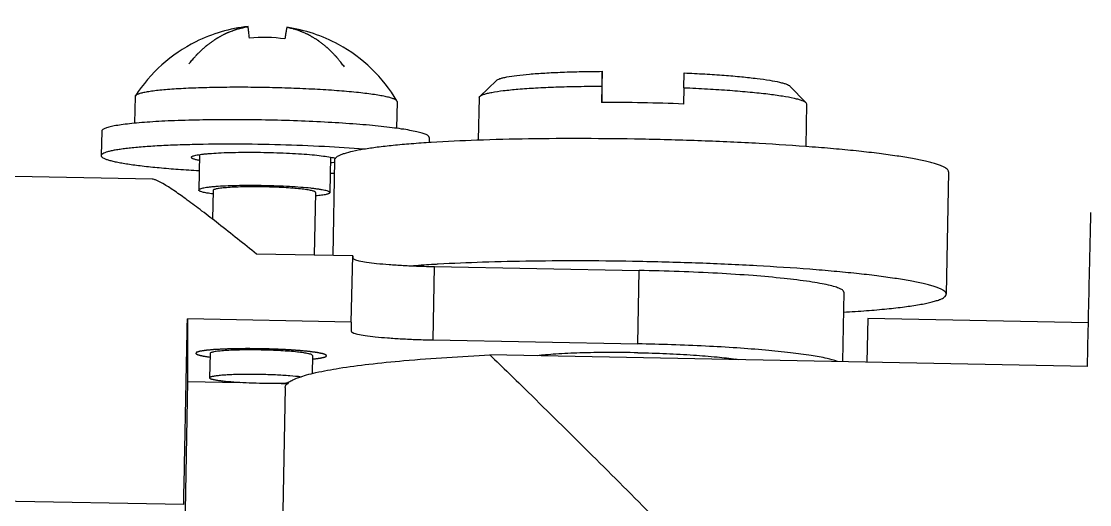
# Model space of a CAD drawing. Header units: millimetres. Extents: x 0 to 420, y 0 to 297.
# Drawn here: x 136.97 to 143.49, y 185.67 to 188.63 of the extents above; entities that cross this region are included whole.
import ezdxf

# ---------------------------------------------------------------- set-up
doc = ezdxf.new("R2010")
doc.units = ezdxf.units.MM
doc.header["$LTSCALE"] = 23.1
doc.layers.get('0').update_dxf_attribs({"linetype": 'CONTINUOUS'})
doc.layers.add('AXIS', color=7, linetype='CONTINUOUS')
doc.layers.add('COSMETIC', color=7, linetype='CONTINUOUS')
doc.styles.get("Standard").update_dxf_attribs({"font": 'txt', "width": 0.85})
doc.dimstyles.get("Standard").update_dxf_attribs({"dimtxt": 3.5, "dimasz": 3.5, "dimexe": 1.5, "dimexo": 1, "dimtad": 1, "dimtxsty": 'STANDARD', "dimcen": 0.09, "dimadec": 0, "dimazin": 0, "dimtol": 1, "dimtp": 0.01, "dimtm": 0.01, "dimtfac": 1, "dimtofl": 0, "dimtmove": 0, "dimatfit": 3, "dimfxl": 1, "dimtolj": 1, "dimarcsym": 0})

msp = doc.modelspace()

# ---------------------------------------------------------------- linework, layer by layer
at = {"color": 7, "linetype": 'CONTINUOUS'}
for p, q in [((138.0349, 188.5002), (138.0337, 188.5003)), ((138.9065, 188.4836), (138.9051, 188.4835)), ((140.5158, 188.3198), (140.5139, 188.2293)), ((140.5158, 188.1691), (140.5158, 188.3198)), ((139.8695, 188.2638), (139.768, 188.1669)), ((141.0138, 188.2197), (141.0157, 188.3103)), ((140.5139, 188.2293), (140.512, 188.1297)), ((141.0138, 188.2197), (141.0119, 188.1201)), ((141.6623, 188.2293), (141.76, 188.1285)), ((137.6638, 188.1663), (137.6606, 188.0024)), ((137.665, 188.17), (137.6638, 188.1663)), ((139.2635, 188.1355), (139.2603, 187.9716)), ((139.2635, 188.1356), (139.2624, 188.1393)), ((139.2635, 188.1356), (139.2635, 188.1355)), ((139.764, 188.1594), (139.768, 188.1669)), ((140.5151, 188.1296), (140.5158, 188.1691)), ((141.76, 188.1285), (141.7637, 188.121)), ((141.7637, 188.121), (141.7637, 188.1208)), ((137.4596, 187.9544), (137.4568, 187.8048)), ((139.4593, 187.916), (139.4587, 187.8839)), ((138.0067, 187.7943), (138.0067, 187.7944)), ((138.057, 187.8111), (138.0528, 187.5942)), ((138.8568, 187.7957), (138.8527, 187.5788)), ((138.0528, 187.5942), (138.0528, 187.5941)), ((138.1403, 187.5925), (138.1369, 187.4161)), ((138.7652, 187.5805), (138.7578, 187.1966)), ((138.7652, 187.5805), (138.7652, 187.5805)), ((138.8527, 187.5788), (138.8527, 187.5788)), ((141.9915, 186.9706), (141.9834, 186.5466)), ((142.1367, 186.8104), (142.1316, 186.5437)), ((137.9836, 186.8076), (137.9836, 186.4248)), ((138.9834, 186.7885), (137.9836, 186.8076)), ((138.9834, 186.7885), (138.9834, 186.7325)), ((139.4834, 186.6793), (140.7331, 186.6554)), ((138.1211, 186.5965), (138.1182, 186.4471)), ((138.746, 186.5845), (138.7438, 186.4731)), ((143.4788, 186.518), (139.8294, 186.5878)), ((137.9836, 186.4248), (137.9607, 185.2339)), ((137.9836, 186.4248), (138.3054, 186.4186)), ((138.1182, 186.4471), (138.1182, 186.4471)), ((138.5559, 186.4138), (138.599, 186.413)), ((138.5797, 186.3889), (138.5605, 185.3929)), ((137.9606, 185.6734), (129.6121, 185.8331))]:
    msp.add_line(p, q, dxfattribs=at)
for centre, radius, start, end in [((138.4541, 187.6596), 0.9393, 96.15699, 116.50588), ((138.4541, 187.6596), 0.9393, 61.30291, 81.65136), ((138.4515, 187.552), 0.9745, 82.49432, 95.31405), ((138.4542, 187.66), 0.9396, 116.58313, 147.12429), ((138.4542, 187.66), 0.9396, 30.66735, 61.22232), ((140.5467, 176.8759), 11.2539, 87.63128, 90.17709), ((138.6919, 196.4027), 8.7061, 271.07631, 271.23969), ((141.1389, 185.2981), 1.2779, 80.59129, 81.33214)]:
    msp.add_arc(centre, radius, start, end, dxfattribs=at)
for points, knots in [([(138.3612, 188.5224), (138.3603, 188.5319), (138.3587, 188.5485), (138.3567, 188.5678), (138.3553, 188.5797), (138.3546, 188.5859), (138.3539, 188.5903), (138.3536, 188.5926), (138.3533, 188.5935)], [0, 0, 0, 0, 0.40002, 0.701427, 0.814394, 0.901899, 0.96379, 1, 1, 1, 1]), ([(138.5905, 188.5889), (138.5902, 188.5881), (138.5896, 188.5858), (138.5887, 188.5815), (138.5875, 188.5753), (138.5855, 188.5635), (138.5826, 188.5442), (138.5801, 188.5277), (138.5788, 188.5182)], [0, 0, 0, 0, 0.03658, 0.098672, 0.186273, 0.29925, 0.600454, 1, 1, 1, 1]), ([(139.8695, 188.2638), (139.872, 188.2662), (139.8792, 188.2705), (139.8929, 188.2758), (139.9114, 188.2809), (139.9454, 188.2881), (139.9992, 188.296), (140.0764, 188.3038), (140.1691, 188.3102), (140.2752, 188.3152), (140.3922, 188.3185), (140.4737, 188.3196), (140.5158, 188.3198)], [0, 0, 0, 0, 0.015714, 0.038104, 0.067533, 0.104033, 0.19776, 0.317629, 0.461144, 0.625174, 0.806148, 1, 1, 1, 1]), ([(141.0157, 188.3103), (141.058, 188.3084), (141.1397, 188.3042), (141.257, 188.2964), (141.3633, 188.2873), (141.4561, 188.2773), (141.5333, 188.2665), (141.587, 188.2566), (141.6208, 188.248), (141.6392, 188.2421), (141.6528, 188.2363), (141.6599, 188.2318), (141.6623, 188.2293)], [0, 0, 0, 0, 0.193754, 0.374698, 0.538745, 0.682301, 0.802216, 0.895979, 0.932488, 0.961919, 0.984302, 1, 1, 1, 1]), ([(139.2624, 188.1393), (139.2616, 188.1405), (139.2593, 188.1431), (139.2545, 188.1464), (139.248, 188.1497), (139.236, 188.1545), (139.2165, 188.1603), (139.1881, 188.1668), (139.1533, 188.1732), (139.1122, 188.1795), (139.0654, 188.1855), (138.9926, 188.1934), (138.8905, 188.2022), (138.7575, 188.2106), (138.6139, 188.2169), (138.465, 188.221), (138.316, 188.2227), (138.1723, 188.2218), (138.039, 188.2186), (137.9367, 188.2138), (137.8637, 188.2086), (137.8166, 188.2044), (137.7753, 188.1998), (137.7403, 188.1947), (137.7116, 188.1893), (137.692, 188.1843), (137.6798, 188.1799), (137.6732, 188.1768), (137.6683, 188.1737), (137.6658, 188.1713), (137.665, 188.17)], [0, 0, 0, 0, 0.002739, 0.006309, 0.010822, 0.016327, 0.030376, 0.048473, 0.070514, 0.096332, 0.125717, 0.158417, 0.232597, 0.316269, 0.406472, 0.5, 0.593529, 0.683731, 0.767403, 0.841583, 0.874283, 0.903668, 0.929486, 0.951527, 0.969624, 0.983673, 0.989178, 0.993691, 0.997261, 1, 1, 1, 1]), ([(139.768, 188.1669), (139.7708, 188.1696), (139.7791, 188.1745), (139.7949, 188.1805), (139.8163, 188.1863), (139.8556, 188.1945), (139.9179, 188.2033), (140.0073, 188.2121), (140.1145, 188.2192), (140.2369, 188.2247), (140.3718, 188.2282), (140.4655, 188.2291), (140.5139, 188.2293)], [0, 0, 0, 0, 0.015555, 0.037873, 0.067297, 0.103868, 0.197886, 0.318155, 0.462031, 0.626225, 0.806958, 1, 1, 1, 1]), ([(141.0138, 188.2197), (141.0623, 188.2177), (141.1563, 188.2131), (141.2915, 188.2045), (141.4142, 188.1943), (141.5215, 188.183), (141.6109, 188.1708), (141.6731, 188.1595), (141.7122, 188.1498), (141.7335, 188.1431), (141.7491, 188.1366), (141.7573, 188.1313), (141.76, 188.1285)], [0, 0, 0, 0, 0.192942, 0.373643, 0.537853, 0.681771, 0.802088, 0.896143, 0.932723, 0.962149, 0.98446, 1, 1, 1, 1]), ([(139.4593, 187.916), (139.4593, 187.9175), (139.4582, 187.9208), (139.4542, 187.9252), (139.448, 187.9295), (139.4395, 187.9338), (139.4287, 187.9381), (139.4156, 187.9424), (139.4002, 187.9467), (139.3753, 187.9528), (139.3387, 187.9601), (139.2884, 187.9682), (139.2302, 187.9761), (139.1645, 187.9836), (139.0921, 187.9907), (138.9841, 187.9997), (138.8379, 188.0091), (138.6528, 188.0175), (138.4603, 188.0228), (138.2678, 188.0249), (138.0827, 188.0236), (137.9363, 188.0198), (137.8281, 188.0149), (137.7556, 188.0107), (137.6899, 188.0057), (137.6315, 188), (137.5811, 187.9938), (137.5443, 187.9879), (137.5193, 187.9828), (137.5038, 187.9791), (137.4906, 187.9753), (137.4798, 187.9714), (137.4712, 187.9674), (137.4649, 187.9634), (137.4608, 187.9592), (137.4597, 187.9558), (137.4596, 187.9544)], [0, 0, 0, 0, 0.002203, 0.004987, 0.00865, 0.013318, 0.019046, 0.025854, 0.033747, 0.042717, 0.063837, 0.089057, 0.118161, 0.150885, 0.186926, 0.225946, 0.311421, 0.404072, 0.500376, 0.596664, 0.68927, 0.774669, 0.813642, 0.849629, 0.882294, 0.911334, 0.936486, 0.957534, 0.966469, 0.974325, 0.981095, 0.986787, 0.99142, 0.99505, 0.997808, 1, 1, 1, 1]), ([(139.061, 187.8436), (138.9807, 187.8504), (138.8108, 187.8615), (138.5487, 187.8718), (138.2796, 187.8759), (138.0603, 187.874), (137.8968, 187.8689), (137.7887, 187.8637), (137.7063, 187.8579), (137.6474, 187.8525), (137.6088, 187.8482), (137.5743, 187.8437), (137.5441, 187.8389), (137.5182, 187.8339), (137.4968, 187.8287), (137.4799, 187.8233), (137.4688, 187.8184), (137.4625, 187.8142), (137.4593, 187.8112), (137.4573, 187.8082), (137.4568, 187.806), (137.4568, 187.805)], [0, 0, 0, 0, 0.149536, 0.316034, 0.486884, 0.649136, 0.72315, 0.79052, 0.849978, 0.876388, 0.900423, 0.921974, 0.940952, 0.957282, 0.970917, 0.98184, 0.990102, 0.993292, 0.995922, 0.998096, 1, 1, 1, 1]), ([(137.4568, 187.8048), (137.4568, 187.8037), (137.4573, 187.8014), (137.4594, 187.7981), (137.4628, 187.795), (137.4696, 187.7903), (137.4816, 187.7847), (137.4998, 187.7785), (137.5229, 187.7722), (137.5509, 187.7659), (137.5836, 187.7597), (137.6209, 187.7537), (137.6625, 187.7478), (137.7261, 187.7399), (137.8147, 187.7308), (137.9306, 187.7213), (138.0121, 187.716), (138.0547, 187.7136)], [0, 0, 0, 0, 0.005276, 0.011387, 0.018858, 0.027979, 0.051694, 0.083099, 0.1223, 0.169222, 0.223702, 0.285497, 0.354324, 0.429841, 0.59941, 0.790772, 1, 1, 1, 1]), ([(138.0067, 187.7944), (138.0067, 187.7957), (138.0082, 187.7977), (138.0109, 187.7997), (138.0156, 187.8021), (138.0237, 187.8048), (138.036, 187.8078), (138.0516, 187.8106), (138.0704, 187.8133), (138.0922, 187.8158), (138.1269, 187.8189), (138.1763, 187.822), (138.2418, 187.8245), (138.3141, 187.8258), (138.3909, 187.826), (138.4698, 187.8248), (138.5482, 187.8225), (138.6238, 187.8191), (138.6941, 187.8147), (138.7569, 187.8094), (138.8103, 187.8035), (138.8481, 187.7978), (138.8723, 187.7929), (138.8823, 187.7903), (138.8867, 187.789)], [0, 0, 0, 0, 0.004401, 0.007569, 0.011559, 0.022192, 0.036466, 0.054362, 0.07578, 0.100581, 0.128583, 0.193328, 0.268041, 0.35041, 0.43787, 0.527693, 0.617074, 0.703222, 0.783451, 0.855266, 0.916452, 0.965155, 0.984373, 1, 1, 1, 1]), ([(138.055, 187.7757), (138.048, 187.777), (138.0382, 187.7791), (138.0262, 187.7824), (138.0193, 187.7847), (138.0139, 187.7871), (138.0094, 187.7896), (138.0067, 187.7924), (138.0067, 187.7943)], [0, 0, 0, 0, 0.402899, 0.565248, 0.701226, 0.811015, 0.89544, 1, 1, 1, 1]), ([(138.8818, 187.7647), (138.88, 187.7643), (138.872, 187.7626), (138.8638, 187.7612), (138.8574, 187.7602)], [0, 0, 0, 0, 0.220731, 1, 1, 1, 1]), ([(138.8527, 187.5788), (138.8527, 187.5802), (138.8511, 187.5823), (138.8482, 187.5842), (138.8431, 187.5868), (138.8344, 187.5898), (138.8212, 187.5931), (138.8044, 187.5965), (138.7843, 187.5997), (138.761, 187.6029), (138.7243, 187.6071), (138.6723, 187.6117), (138.6041, 187.6161), (138.5301, 187.6194), (138.4531, 187.6216), (138.3761, 187.6224), (138.302, 187.6219), (138.2338, 187.6201), (138.1817, 187.6175), (138.1449, 187.6147), (138.1216, 187.6125), (138.1014, 187.61), (138.0846, 187.6073), (138.0713, 187.6044), (138.0625, 187.6018), (138.0574, 187.5994), (138.0545, 187.5976), (138.0528, 187.5955), (138.0528, 187.5942)], [0, 0, 0, 0, 0.00488, 0.008543, 0.013212, 0.025745, 0.04261, 0.063734, 0.088961, 0.118071, 0.150803, 0.22588, 0.311376, 0.404049, 0.500376, 0.596688, 0.689315, 0.774735, 0.849711, 0.882385, 0.911431, 0.93659, 0.957644, 0.974435, 0.986895, 0.991529, 0.99516, 1, 1, 1, 1]), ([(138.1392, 187.5708), (138.1269, 187.5724), (138.1095, 187.5749), (138.0882, 187.579), (138.0758, 187.5819), (138.0661, 187.5848), (138.0598, 187.5874), (138.0561, 187.5896), (138.0539, 187.5913), (138.0528, 187.5931), (138.0528, 187.5941)], [0, 0, 0, 0, 0.409625, 0.575551, 0.714211, 0.824979, 0.907871, 0.939212, 0.96433, 1, 1, 1, 1]), ([(138.7652, 187.5805), (138.7652, 187.5815), (138.7639, 187.5832), (138.7617, 187.5847), (138.7577, 187.5867), (138.7509, 187.5891), (138.7406, 187.5917), (138.7275, 187.5943), (138.705, 187.5979), (138.671, 187.602), (138.6243, 187.6062), (138.571, 187.6096), (138.5132, 187.6122), (138.453, 187.6139), (138.3929, 187.6145), (138.335, 187.6142), (138.2817, 187.6128), (138.241, 187.6107), (138.2122, 187.6085), (138.194, 187.6068), (138.1783, 187.6048), (138.1651, 187.6027), (138.1547, 187.6005), (138.1479, 187.5984), (138.1439, 187.5966), (138.1416, 187.5951), (138.1403, 187.5935), (138.1403, 187.5925)], [0, 0, 0, 0, 0.004879, 0.008543, 0.013212, 0.025746, 0.042609, 0.063735, 0.088961, 0.1508, 0.225877, 0.311373, 0.404047, 0.500374, 0.596686, 0.689313, 0.774734, 0.849711, 0.882384, 0.911431, 0.936589, 0.957644, 0.974435, 0.986895, 0.991529, 0.99516, 1, 1, 1, 1]), ([(138.8527, 187.5788), (138.8526, 187.5777), (138.8515, 187.576), (138.8493, 187.5743), (138.8456, 187.5723), (138.8391, 187.57), (138.8293, 187.5674), (138.8168, 187.565), (138.8019, 187.5627), (138.7844, 187.5606), (138.772, 187.5594), (138.7653, 187.5588)], [0, 0, 0, 0, 0.035477, 0.060443, 0.091638, 0.174306, 0.284967, 0.423647, 0.589714, 0.782246, 1, 1, 1, 1]), ([(143.4788, 186.518), (143.4828, 186.7134), (143.4895, 187.0267), (143.4964, 187.3399), (143.4994, 187.4576)], [0, 0, 0, 0, 0.624039, 1, 1, 1, 1]), ([(137.9606, 185.6734), (137.9627, 185.7782), (137.9702, 186.1562), (137.9779, 186.5343), (137.9836, 186.8076)], [0, 0, 0, 0, 0.277181, 1, 1, 1, 1]), ([(138.9834, 186.7325), (138.9834, 186.7308), (138.9865, 186.7269), (138.9993, 186.7206), (139.0271, 186.7132), (139.0728, 186.7055), (139.1343, 186.698), (139.2091, 186.6914), (139.2945, 186.6859), (139.387, 186.6817), (139.4508, 186.68), (139.4834, 186.6793)], [0, 0, 0, 0, 0.00975, 0.026361, 0.085067, 0.177714, 0.301332, 0.45141, 0.622281, 0.807525, 1, 1, 1, 1]), ([(141.9521, 186.5472), (141.9316, 186.5555), (141.8783, 186.5692), (141.7827, 186.5865), (141.6574, 186.6029), (141.506, 186.618), (141.3328, 186.6312), (141.0728, 186.6461), (140.8709, 186.6528), (140.7331, 186.6554)], [0, 0, 0, 0, 0.054009, 0.133901, 0.237819, 0.362993, 0.50598, 0.662773, 1, 1, 1, 1]), ([(138.5797, 186.3889), (138.5799, 186.4016), (138.5988, 186.4211), (138.6296, 186.4376), (138.6668, 186.4526), (138.7136, 186.4668), (138.7954, 186.487), (138.9219, 186.5096), (139.1014, 186.5335), (139.4077, 186.5639), (139.6545, 186.5792), (139.8294, 186.5878)], [0, 0, 0, 0, 0.029749, 0.053459, 0.084235, 0.122346, 0.16786, 0.280897, 0.422424, 0.590848, 1, 1, 1, 1]), ([(139.8295, 186.5878), (139.9081, 186.5122), (140.1091, 186.3162), (140.4364, 185.9936), (140.6837, 185.7453), (140.8101, 185.6189)], [0, 0, 0, 0, 0.237422, 0.610876, 1, 1, 1, 1]), ([(140.733, 186.6011), (140.672, 186.6023), (140.5541, 186.6032), (140.387, 186.6007), (140.2605, 186.5952), (140.1735, 186.5885), (140.1356, 186.5846), (140.1182, 186.5823)], [0, 0, 0, 0, 0.297287, 0.574786, 0.81423, 0.914663, 1, 1, 1, 1]), ([(140.733, 186.6011), (140.7915, 186.6), (140.905, 186.5966), (141.0664, 186.5882), (141.2075, 186.5771), (141.2935, 186.5672), (141.3314, 186.5614)], [0, 0, 0, 0, 0.292575, 0.567492, 0.808122, 1, 1, 1, 1]), ([(138.6785, 186.4529), (138.6552, 186.456), (138.6029, 186.461), (138.5347, 186.465), (138.4737, 186.4673), (138.4101, 186.4689), (138.3473, 186.4692), (138.287, 186.4681), (138.2462, 186.4667), (138.2099, 186.4647), (138.1828, 186.4625), (138.1641, 186.4604), (138.1523, 186.4588), (138.1422, 186.4571), (138.1339, 186.4553), (138.1273, 186.4535), (138.1225, 186.4516), (138.1193, 186.4497), (138.1182, 186.4479), (138.1182, 186.4471)], [0, 0, 0, 0, 0.124751, 0.279306, 0.363272, 0.449053, 0.617868, 0.696875, 0.769737, 0.834725, 0.890311, 0.914171, 0.935222, 0.953361, 0.968498, 0.980594, 0.98967, 0.995901, 1, 1, 1, 1]), ([(138.6027, 186.4151), (138.5776, 186.4141), (138.5249, 186.413), (138.4443, 186.4133), (138.3627, 186.4155), (138.2861, 186.4194), (138.2278, 186.424), (138.1878, 186.4285), (138.164, 186.4318), (138.1471, 186.4349), (138.1361, 186.4376), (138.1299, 186.4394), (138.1249, 186.4413), (138.1209, 186.4432), (138.1182, 186.4455), (138.1182, 186.4471)], [0, 0, 0, 0, 0.154641, 0.323469, 0.494418, 0.655267, 0.794541, 0.852927, 0.902404, 0.942137, 0.958157, 0.971545, 0.982297, 0.990459, 1, 1, 1, 1])]:
    msp.add_open_spline(points, degree=3, knots=knots, dxfattribs=at)
at = {"color": 2, "linetype": 'CONTINUOUS'}
for points, knots in [([(138.4335, 186.6253), (138.4243, 186.6254), (138.4105, 186.6256), (138.3921, 186.6258), (138.3783, 186.6259), (138.3667, 186.626), (138.3587, 186.6261), (138.354, 186.6262), (138.3507, 186.6262), (138.3474, 186.6261), (138.343, 186.6261), (138.3353, 186.626), (138.3242, 186.6259), (138.3109, 186.6258), (138.2999, 186.6257), (138.2911, 186.6257), (138.2855, 186.6256), (138.2811, 186.6256), (138.2784, 186.6256), (138.2761, 186.6255), (138.2741, 186.6255), (138.2705, 186.6254), (138.2653, 186.6252), (138.2571, 186.625), (138.2468, 186.6247), (138.2345, 186.6243), (138.2242, 186.624), (138.2159, 186.6238), (138.2108, 186.6236), (138.2067, 186.6235), (138.2041, 186.6234), (138.2024, 186.6233), (138.2006, 186.6232), (138.1984, 186.6231), (138.1958, 186.623), (138.1923, 186.6228), (138.1862, 186.6224), (138.1774, 186.6219), (138.1669, 186.6213), (138.1581, 186.6208), (138.152, 186.6205), (138.1485, 186.6203), (138.1463, 186.6202), (138.1447, 186.6201), (138.1439, 186.62), (138.143, 186.62), (138.1421, 186.6199), (138.1407, 186.6198), (138.1389, 186.6196), (138.136, 186.6193), (138.1324, 186.619), (138.1267, 186.6185), (138.1209, 186.6179), (138.1152, 186.6174), (138.1109, 186.617), (138.1066, 186.6166), (138.103, 186.6162), (138.1002, 186.6159), (138.098, 186.6157), (138.0962, 186.6156), (138.0948, 186.6154), (138.0939, 186.6154), (138.0933, 186.6153), (138.0929, 186.6153), (138.0927, 186.6152), (138.0923, 186.6152), (138.0918, 186.6151), (138.0912, 186.615), (138.0897, 186.6147), (138.0874, 186.6144), (138.0844, 186.6139), (138.0804, 186.6132), (138.0753, 186.6124), (138.0703, 186.6116), (138.0663, 186.611), (138.0632, 186.6105), (138.061, 186.6101), (138.0595, 186.6099), (138.0588, 186.6098), (138.0583, 186.6097), (138.058, 186.6096), (138.0577, 186.6096), (138.0576, 186.6095), (138.0574, 186.6095), (138.057, 186.6094), (138.0564, 186.6092), (138.0557, 186.6089), (138.0549, 186.6087), (138.0537, 186.6083), (138.0523, 186.6078), (138.0506, 186.6073), (138.0489, 186.6067), (138.0466, 186.606), (138.0444, 186.6052), (138.0424, 186.6046), (138.0412, 186.6042), (138.0404, 186.6039), (138.0395, 186.6037), (138.0388, 186.6034), (138.0383, 186.6033), (138.0379, 186.6031), (138.0379, 186.603), (138.0378, 186.6029), (138.0377, 186.6028), (138.0377, 186.6027), (138.0376, 186.6025), (138.0374, 186.6021), (138.037, 186.6014), (138.0365, 186.6004), (138.0359, 186.5992), (138.0354, 186.5981), (138.035, 186.5974), (138.0348, 186.597), (138.0347, 186.5967), (138.0345, 186.5965), (138.0344, 186.5963), (138.0344, 186.5962), (138.0343, 186.5961), (138.0343, 186.596), (138.0346, 186.5959), (138.0349, 186.5957), (138.0353, 186.5955), (138.0359, 186.5952), (138.0366, 186.5948), (138.0376, 186.5942), (138.0387, 186.5936), (138.0398, 186.593), (138.0409, 186.5924), (138.042, 186.5918), (138.0431, 186.5912), (138.0442, 186.5905), (138.0451, 186.59), (138.0459, 186.5896), (138.0463, 186.5893), (138.0467, 186.5891), (138.0469, 186.589), (138.0471, 186.5889), (138.0473, 186.5888), (138.0476, 186.5888), (138.048, 186.5887), (138.0486, 186.5885), (138.0494, 186.5883), (138.0505, 186.5881), (138.0517, 186.5877), (138.0534, 186.5873), (138.0555, 186.5868), (138.058, 186.5862), (138.0605, 186.5856), (138.0631, 186.5849), (138.0656, 186.5843), (138.0681, 186.5837), (138.0702, 186.5832), (138.0719, 186.5828), (138.0731, 186.5824), (138.0744, 186.5821), (138.0754, 186.5819), (138.0762, 186.5817), (138.0766, 186.5816), (138.0773, 186.5815), (138.078, 186.5814), (138.0793, 186.5812), (138.0809, 186.5809), (138.0834, 186.5805), (138.0866, 186.58), (138.0916, 186.5793), (138.0979, 186.5783), (138.108, 186.5767), (138.1156, 186.5755), (138.1206, 186.5748)], [0, 0, 0, 0, 0.03125, 0.046875, 0.0625, 0.078125, 0.085938, 0.089844, 0.09375, 0.097656, 0.101562, 0.109375, 0.125, 0.140625, 0.15625, 0.164062, 0.171875, 0.175781, 0.179688, 0.181641, 0.183594, 0.1875, 0.195312, 0.203125, 0.21875, 0.234375, 0.25, 0.257812, 0.265625, 0.269531, 0.273438, 0.275391, 0.277344, 0.28125, 0.285156, 0.289062, 0.296875, 0.3125, 0.328125, 0.34375, 0.351562, 0.355469, 0.359375, 0.361328, 0.362305, 0.363281, 0.365234, 0.367188, 0.371094, 0.375, 0.382812, 0.390625, 0.40625, 0.414062, 0.421875, 0.429688, 0.4375, 0.441406, 0.445312, 0.449219, 0.451172, 0.453125, 0.454102, 0.45459, 0.455078, 0.456055, 0.457031, 0.458984, 0.460938, 0.46875, 0.476562, 0.484375, 0.5, 0.515625, 0.523438, 0.53125, 0.539062, 0.541016, 0.542969, 0.543945, 0.544922, 0.54541, 0.545898, 0.546875, 0.548828, 0.550781, 0.554688, 0.558594, 0.5625, 0.570312, 0.578125, 0.585938, 0.59375, 0.609375, 0.617188, 0.621094, 0.625, 0.628906, 0.632812, 0.634766, 0.636719, 0.637695, 0.638672, 0.640625, 0.642578, 0.644531, 0.648438, 0.65625, 0.671875, 0.6875, 0.703125, 0.710938, 0.714844, 0.71875, 0.722656, 0.724609, 0.725586, 0.726562, 0.727539, 0.728516, 0.730469, 0.734375, 0.738281, 0.742188, 0.75, 0.757812, 0.765625, 0.773438, 0.78125, 0.789062, 0.796875, 0.804688, 0.808594, 0.8125, 0.814453, 0.816406, 0.817383, 0.818359, 0.819336, 0.820312, 0.822266, 0.824219, 0.828125, 0.832031, 0.835938, 0.84375, 0.851562, 0.859375, 0.867188, 0.875, 0.882812, 0.890625, 0.894531, 0.898438, 0.902344, 0.90625, 0.908203, 0.90918, 0.910156, 0.912109, 0.914062, 0.917969, 0.921875, 0.929688, 0.9375, 0.953125, 0.96875, 1, 1, 1, 1]), ([(138.7456, 186.5627), (138.7507, 186.5633), (138.7582, 186.5642), (138.7683, 186.5653), (138.7746, 186.5661), (138.7796, 186.5666), (138.7827, 186.567), (138.7853, 186.5673), (138.7868, 186.5675), (138.7881, 186.5676), (138.7889, 186.5677), (138.7895, 186.5678), (138.7899, 186.5679), (138.7907, 186.568), (138.7917, 186.5682), (138.793, 186.5685), (138.7943, 186.5688), (138.796, 186.5691), (138.7981, 186.5696), (138.8007, 186.5701), (138.8033, 186.5706), (138.8058, 186.5711), (138.8084, 186.5717), (138.8109, 186.5722), (138.8131, 186.5726), (138.8148, 186.573), (138.816, 186.5732), (138.8171, 186.5734), (138.8179, 186.5736), (138.8185, 186.5737), (138.8189, 186.5738), (138.8193, 186.5739), (138.8194, 186.574), (138.8196, 186.5741), (138.8198, 186.5742), (138.8202, 186.5744), (138.8207, 186.5746), (138.8215, 186.575), (138.8224, 186.5755), (138.8236, 186.576), (138.8247, 186.5766), (138.8259, 186.5772), (138.827, 186.5778), (138.8282, 186.5783), (138.8293, 186.5789), (138.8303, 186.5794), (138.831, 186.5798), (138.8316, 186.5801), (138.8321, 186.5803), (138.8324, 186.5805), (138.8326, 186.5806), (138.8326, 186.5806), (138.8326, 186.5807), (138.8325, 186.5808), (138.8325, 186.581), (138.8323, 186.5813), (138.8322, 186.5816), (138.832, 186.582), (138.8317, 186.5827), (138.8313, 186.5838), (138.8307, 186.585), (138.8303, 186.586), (138.83, 186.5868), (138.8298, 186.5871), (138.8297, 186.5873), (138.8296, 186.5875), (138.8296, 186.5876), (138.8295, 186.5877), (138.8295, 186.5878), (138.8291, 186.5879), (138.8286, 186.5881), (138.8279, 186.5884), (138.8271, 186.5887), (138.8262, 186.589), (138.8251, 186.5894), (138.8232, 186.5902), (138.8209, 186.591), (138.8187, 186.5918), (138.8171, 186.5924), (138.8154, 186.5931), (138.814, 186.5936), (138.8129, 186.594), (138.8121, 186.5943), (138.8114, 186.5946), (138.8108, 186.5948), (138.8105, 186.5949), (138.8102, 186.595), (138.8101, 186.595), (138.8098, 186.5951), (138.8095, 186.5951), (138.809, 186.5952), (138.8083, 186.5954), (138.8068, 186.5957), (138.8045, 186.5961), (138.8015, 186.5968), (138.7974, 186.5976), (138.7923, 186.5986), (138.7872, 186.5996), (138.7832, 186.6004), (138.7801, 186.6011), (138.7776, 186.6016), (138.7759, 186.6019), (138.7752, 186.6021), (138.7748, 186.6021), (138.7746, 186.6022), (138.7742, 186.6022), (138.7736, 186.6023), (138.7727, 186.6024), (138.7713, 186.6026), (138.7696, 186.6028), (138.7675, 186.6031), (138.7647, 186.6035), (138.7612, 186.604), (138.757, 186.6045), (138.7528, 186.6051), (138.7471, 186.6058), (138.7415, 186.6066), (138.7359, 186.6073), (138.7324, 186.6078), (138.7296, 186.6082), (138.7279, 186.6084), (138.7264, 186.6086), (138.7256, 186.6087), (138.7247, 186.6088), (138.7238, 186.6089), (138.7222, 186.609), (138.72, 186.6092), (138.7165, 186.6096), (138.712, 186.61), (138.7067, 186.6105), (138.6996, 186.6112), (138.6907, 186.612), (138.6818, 186.6129), (138.6756, 186.6135), (138.672, 186.6138), (138.6694, 186.614), (138.6671, 186.6143), (138.6654, 186.6144), (138.6636, 186.6146), (138.6611, 186.6148), (138.657, 186.615), (138.652, 186.6154), (138.6459, 186.6158), (138.6399, 186.6162), (138.6318, 186.6168), (138.6237, 186.6173), (138.6156, 186.6179), (138.6096, 186.6183), (138.6035, 186.6187), (138.5985, 186.619), (138.5949, 186.6193), (138.5932, 186.6194), (138.5921, 186.6194), (138.5904, 186.6195), (138.5879, 186.6196), (138.5834, 186.6199), (138.5777, 186.6201), (138.5688, 186.6205), (138.5575, 186.6211), (138.5441, 186.6217), (138.5329, 186.6222), (138.5239, 186.6226), (138.5149, 186.6231), (138.5033, 186.6234), (138.4847, 186.6239), (138.4614, 186.6246), (138.4428, 186.6251), (138.4335, 186.6253)], [0, 0, 0, 0, 0.03125, 0.046875, 0.0625, 0.070312, 0.078125, 0.082031, 0.085938, 0.087891, 0.089844, 0.09082, 0.091797, 0.09375, 0.097656, 0.101562, 0.105469, 0.109375, 0.117188, 0.125, 0.132812, 0.140625, 0.148438, 0.15625, 0.164062, 0.167969, 0.171875, 0.175781, 0.177734, 0.179688, 0.180664, 0.181641, 0.182617, 0.183594, 0.185547, 0.1875, 0.191406, 0.195312, 0.203125, 0.210938, 0.21875, 0.226562, 0.234375, 0.242188, 0.25, 0.257812, 0.261719, 0.265625, 0.269531, 0.271484, 0.272461, 0.273438, 0.274414, 0.275391, 0.277344, 0.28125, 0.285156, 0.289062, 0.296875, 0.3125, 0.328125, 0.34375, 0.351562, 0.355469, 0.357422, 0.359375, 0.361328, 0.362305, 0.363281, 0.365234, 0.367188, 0.371094, 0.375, 0.378906, 0.382812, 0.390625, 0.40625, 0.414062, 0.421875, 0.429688, 0.4375, 0.441406, 0.445312, 0.449219, 0.451172, 0.453125, 0.454102, 0.45459, 0.455078, 0.456055, 0.457031, 0.458984, 0.460938, 0.46875, 0.476562, 0.484375, 0.5, 0.515625, 0.523438, 0.53125, 0.539062, 0.542969, 0.543945, 0.544922, 0.54541, 0.545898, 0.546875, 0.548828, 0.550781, 0.554688, 0.558594, 0.5625, 0.570312, 0.578125, 0.585938, 0.59375, 0.609375, 0.617188, 0.625, 0.628906, 0.632812, 0.634766, 0.636719, 0.637695, 0.638672, 0.640625, 0.644531, 0.648438, 0.65625, 0.664062, 0.671875, 0.6875, 0.703125, 0.710938, 0.714844, 0.71875, 0.722656, 0.724609, 0.726562, 0.730469, 0.734375, 0.742188, 0.75, 0.757812, 0.765625, 0.78125, 0.789062, 0.796875, 0.804688, 0.8125, 0.816406, 0.818359, 0.819336, 0.820312, 0.824219, 0.828125, 0.835938, 0.84375, 0.859375, 0.875, 0.890625, 0.898438, 0.90625, 0.921875, 0.9375, 0.96875, 1, 1, 1, 1])]:
    msp.add_open_spline(points, degree=3, knots=knots, dxfattribs=at)
at = {"layer": 'AXIS', "color": 7, "linetype": 'CONTINUOUS'}
for p, q in [((139.764, 188.1594), (139.759, 187.899)), ((141.7637, 188.1208), (141.7586, 187.8605)), ((138.8815, 187.7778), (138.8703, 187.1945)), ((137.7715, 187.6617), (136.3599, 187.6887)), ((142.6308, 187.7056), (142.6164, 186.9586)), ((138.9921, 187.1921), (138.4055, 187.2034)), ((138.9834, 186.7885), (138.9921, 187.1921)), ((138.9921, 187.1921), (138.9921, 187.1807)), ((139.4834, 186.6793), (139.492, 187.1275)), ((139.492, 187.1275), (140.7418, 187.1036)), ((140.7331, 186.6554), (140.7418, 187.1036)), ((143.4844, 186.7847), (142.1367, 186.8104))]:
    msp.add_line(p, q, dxfattribs=at)
for centre, radius, start, end in [((139.9591, 179.1738), 7.9802, 93.37182, 94.28567), ((140.027, 178.0479), 9.1082, 93.22788, 93.3813)]:
    msp.add_arc(centre, radius, start, end, dxfattribs=at)
for points, knots in [([(140.7562, 187.9051), (140.639, 187.9074), (140.4088, 187.9099), (140.0737, 187.908), (139.7628, 187.9004), (139.524, 187.8893), (139.3533, 187.8773), (139.2432, 187.8675), (139.1465, 187.8567), (139.0641, 187.845), (138.9966, 187.8324), (138.9502, 187.8207), (138.9212, 187.8105), (138.9052, 187.8034), (138.8932, 187.7961), (138.8872, 187.7905), (138.8851, 187.7876)], [0, 0, 0, 0, 0.186502, 0.366369, 0.533298, 0.681431, 0.746811, 0.805626, 0.857384, 0.901663, 0.938128, 0.966571, 0.977776, 0.987006, 0.994346, 1, 1, 1, 1]), ([(142.6308, 187.7056), (142.6309, 187.7084), (142.6289, 187.7147), (142.6215, 187.7229), (142.61, 187.7309), (142.5942, 187.739), (142.5741, 187.7471), (142.5496, 187.7552), (142.5208, 187.7633), (142.4741, 187.7747), (142.4054, 187.7884), (142.3112, 187.8037), (142.2019, 187.8185), (142.0787, 187.8326), (141.9427, 187.8459), (141.74, 187.8628), (141.4652, 187.8805), (141.1177, 187.8962), (140.8782, 187.9028), (140.7562, 187.9051)], [0, 0, 0, 0, 0.004385, 0.009904, 0.017169, 0.026446, 0.037842, 0.051401, 0.067134, 0.085026, 0.127178, 0.177545, 0.235696, 0.301101, 0.373152, 0.451171, 0.622105, 0.807399, 1, 1, 1, 1]), ([(138.8851, 187.7876), (138.8845, 187.7868), (138.8826, 187.7839), (138.8816, 187.7804), (138.8815, 187.7778)], [0, 0, 0, 0, 0.273615, 1, 1, 1, 1]), ([(138.4055, 187.2034), (138.3283, 187.2654), (138.2176, 187.354), (138.0761, 187.4637), (137.9873, 187.5305), (137.9115, 187.5847), (137.85, 187.625), (137.8078, 187.649), (137.7817, 187.6594), (137.7713, 187.6617), (137.767, 187.6618)], [0, 0, 0, 0, 0.376797, 0.538941, 0.680561, 0.799389, 0.893222, 0.960216, 0.983427, 1, 1, 1, 1]), ([(138.9921, 187.1807), (138.9921, 187.179), (138.9952, 187.1751), (139.008, 187.1688), (139.0357, 187.1614), (139.0814, 187.1537), (139.1429, 187.1462), (139.2177, 187.1396), (139.3031, 187.1341), (139.3957, 187.1299), (139.4595, 187.1282), (139.492, 187.1275)], [0, 0, 0, 0, 0.00975, 0.026361, 0.085067, 0.177714, 0.301332, 0.45141, 0.622281, 0.807525, 1, 1, 1, 1]), ([(140.7418, 187.1581), (140.5234, 187.1623), (140.2045, 187.1637), (139.7952, 187.1548), (139.6044, 187.1468), (139.5141, 187.1417)], [0, 0, 0, 0, 0.533499, 0.779054, 1, 1, 1, 1]), ([(142.6164, 186.9586), (142.6165, 186.9613), (142.6145, 186.9677), (142.6071, 186.9759), (142.5956, 186.9839), (142.5798, 186.992), (142.5597, 187.0001), (142.5352, 187.0082), (142.5064, 187.0163), (142.4597, 187.0277), (142.391, 187.0414), (142.2968, 187.0567), (142.1875, 187.0715), (142.0643, 187.0856), (141.9284, 187.0989), (141.7256, 187.1158), (141.4509, 187.1335), (141.1033, 187.1492), (140.8638, 187.1558), (140.7418, 187.1581)], [0, 0, 0, 0, 0.004385, 0.009904, 0.017169, 0.026446, 0.037842, 0.051401, 0.067134, 0.085026, 0.127178, 0.177545, 0.235696, 0.301101, 0.373152, 0.451171, 0.622105, 0.807399, 1, 1, 1, 1]), ([(141.9915, 186.9706), (141.9916, 186.9747), (141.9867, 186.9813), (141.9777, 186.9875), (141.962, 186.9955), (141.9348, 187.0048), (141.8936, 187.0154), (141.8413, 187.0258), (141.7511, 187.0404), (141.6152, 187.0568), (141.428, 187.0734), (141.2145, 187.0872), (140.9828, 187.0977), (140.8231, 187.1021), (140.7418, 187.1036)], [0, 0, 0, 0, 0.009685, 0.016952, 0.026229, 0.051182, 0.084805, 0.126971, 0.177349, 0.300928, 0.451034, 0.62201, 0.807356, 1, 1, 1, 1]), ([(141.9904, 186.8489), (142.037, 186.8517), (142.1251, 186.8575), (142.2491, 186.8682), (142.3565, 186.8802), (142.435, 186.8917), (142.4886, 186.9018), (142.5217, 186.9091), (142.5499, 186.9167), (142.5732, 186.9245), (142.5916, 186.9323), (142.605, 186.9404), (142.6138, 186.9488), (142.6164, 186.9556), (142.6164, 186.9586)], [0, 0, 0, 0, 0.216651, 0.409877, 0.577654, 0.71829, 0.778012, 0.830515, 0.875728, 0.913651, 0.944399, 0.968288, 0.986141, 1, 1, 1, 1]), ([(138.4335, 186.6177), (138.3937, 186.6185), (138.3359, 186.6187), (138.2623, 186.6167), (138.2156, 186.6144), (138.1771, 186.6112), (138.1486, 186.6075), (138.1312, 186.6035), (138.1231, 186.5999), (138.1211, 186.5975), (138.1211, 186.5965)], [0, 0, 0, 0, 0.378299, 0.549257, 0.699346, 0.822869, 0.915334, 0.973813, 0.990305, 1, 1, 1, 1]), ([(138.746, 186.5845), (138.746, 186.5855), (138.7441, 186.588), (138.7362, 186.5919), (138.7188, 186.5965), (138.6903, 186.6014), (138.6519, 186.606), (138.6051, 186.6102), (138.5314, 186.6149), (138.4735, 186.617), (138.4335, 186.6177)], [0, 0, 0, 0, 0.00969, 0.026191, 0.084716, 0.17725, 0.300844, 0.450983, 0.621945, 1, 1, 1, 1])]:
    msp.add_open_spline(points, degree=3, knots=knots, dxfattribs=at)
at = {"layer": 'COSMETIC', "color": 7, "linetype": 'CONTINUOUS'}
for points in [[(137.9919, 188.3649), (137.9982, 188.3723), (138.0077, 188.3833), (138.0187, 188.3962), (138.0251, 188.4036), (138.0298, 188.4091), (138.0338, 188.4137), (138.0369, 188.4174), (138.0389, 188.4197), (138.0405, 188.4216), (138.0415, 188.4227), (138.0423, 188.4237), (138.0431, 188.4245), (138.0446, 188.4259), (138.0468, 188.4279), (138.0502, 188.4311), (138.0545, 188.4351), (138.0613, 188.4415), (138.0699, 188.4495), (138.0784, 188.4575), (138.0853, 188.4639), (138.0896, 188.4679), (138.093, 188.4711), (138.0952, 188.4731), (138.0966, 188.4745), (138.0975, 188.4753), (138.0985, 188.4759), (138.0997, 188.4768), (138.1016, 188.4782), (138.1039, 188.4799), (138.1077, 188.4827), (138.1124, 188.4861), (138.1181, 188.4903), (138.1238, 188.4944), (138.1295, 188.4986), (138.1351, 188.5027), (138.1408, 188.5068), (138.1455, 188.5103), (138.1493, 188.513), (138.1522, 188.5151), (138.1545, 188.5168), (138.1562, 188.5181), (138.1571, 188.5187), (138.1578, 188.5193), (138.1586, 188.5196), (138.1595, 188.5202), (138.1612, 188.5211), (138.1636, 188.5224), (138.1665, 188.524), (138.1704, 188.5261), (138.1752, 188.5287), (138.181, 188.5319), (138.1867, 188.5351), (138.1925, 188.5382), (138.1983, 188.5414), (138.2041, 188.5446), (138.2089, 188.5472), (138.2127, 188.5493), (138.2151, 188.5506), (138.2171, 188.5517), (138.2183, 188.5523), (138.2192, 188.5529), (138.2202, 188.5533), (138.2221, 188.554), (138.2247, 188.555), (138.2288, 188.5566), (138.234, 188.5585), (138.2423, 188.5617), (138.2526, 188.5657), (138.263, 188.5696), (138.2713, 188.5728), (138.2764, 188.5747), (138.2806, 188.5763), (138.2832, 188.5773), (138.285, 188.578), (138.286, 188.5784), (138.2871, 188.5786), (138.2884, 188.5789), (138.2905, 188.5794), (138.2931, 188.58), (138.2974, 188.5809), (138.3026, 188.5821), (138.309, 188.5835), (138.3174, 188.5854), (138.3322, 188.5887), (138.3449, 188.5916), (138.3533, 188.5935)], [(138.9417, 188.3467), (138.9357, 188.3543), (138.9266, 188.3657), (138.9161, 188.3791), (138.9101, 188.3867), (138.9056, 188.3924), (138.9018, 188.3971), (138.8988, 188.4009), (138.8969, 188.4033), (138.8954, 188.4052), (138.8945, 188.4064), (138.8937, 188.4074), (138.8929, 188.4082), (138.8915, 188.4097), (138.8894, 188.4118), (138.8862, 188.4151), (138.882, 188.4193), (138.8755, 188.4259), (138.8672, 188.4342), (138.859, 188.4426), (138.8524, 188.4492), (138.8483, 188.4534), (138.845, 188.4567), (138.843, 188.4588), (138.8415, 188.4602), (138.8407, 188.4611), (138.8398, 188.4618), (138.8386, 188.4627), (138.8368, 188.4641), (138.8345, 188.4659), (138.8308, 188.4688), (138.8263, 188.4725), (138.8208, 188.4768), (138.8153, 188.4812), (138.8098, 188.4855), (138.8043, 188.4899), (138.7988, 188.4942), (138.7942, 188.4979), (138.7906, 188.5008), (138.7878, 188.503), (138.7855, 188.5048), (138.7839, 188.506), (138.783, 188.5068), (138.7823, 188.5073), (138.7816, 188.5077), (138.7807, 188.5083), (138.779, 188.5093), (138.7767, 188.5107), (138.7739, 188.5124), (138.7701, 188.5146), (138.7654, 188.5175), (138.7598, 188.5208), (138.7542, 188.5242), (138.7485, 188.5276), (138.7429, 188.531), (138.7373, 188.5344), (138.7326, 188.5372), (138.7288, 188.5394), (138.7265, 188.5409), (138.7246, 188.542), (138.7234, 188.5427), (138.7225, 188.5433), (138.7215, 188.5437), (138.7197, 188.5445), (138.7172, 188.5456), (138.7131, 188.5473), (138.708, 188.5495), (138.6999, 188.553), (138.6897, 188.5573), (138.6796, 188.5616), (138.6714, 188.5651), (138.6664, 188.5673), (138.6623, 188.569), (138.6597, 188.5701), (138.658, 188.5709), (138.6569, 188.5713), (138.6559, 188.5715), (138.6546, 188.5719), (138.6525, 188.5724), (138.6499, 188.5731), (138.6457, 188.5742), (138.6405, 188.5756), (138.6343, 188.5773), (138.6259, 188.5795), (138.6113, 188.5834), (138.5988, 188.5867), (138.5905, 188.5889)]]:
    msp.add_open_spline(points, degree=3, knots=[0, 0, 0, 0, 0.0625, 0.09375, 0.109375, 0.125, 0.140625, 0.148438, 0.15625, 0.160156, 0.164062, 0.166016, 0.167969, 0.171875, 0.179688, 0.1875, 0.203125, 0.21875, 0.25, 0.28125, 0.296875, 0.3125, 0.320312, 0.328125, 0.332031, 0.333984, 0.335938, 0.339844, 0.34375, 0.351562, 0.359375, 0.375, 0.390625, 0.40625, 0.421875, 0.4375, 0.453125, 0.46875, 0.476562, 0.484375, 0.492188, 0.496094, 0.498047, 0.5, 0.501953, 0.503906, 0.507812, 0.515625, 0.523438, 0.53125, 0.546875, 0.5625, 0.578125, 0.59375, 0.609375, 0.625, 0.640625, 0.648438, 0.65625, 0.660156, 0.664062, 0.666016, 0.667969, 0.671875, 0.679688, 0.6875, 0.703125, 0.71875, 0.75, 0.78125, 0.796875, 0.8125, 0.820312, 0.828125, 0.832031, 0.833984, 0.835938, 0.839844, 0.84375, 0.851562, 0.859375, 0.875, 0.890625, 0.90625, 0.9375, 1, 1, 1, 1], dxfattribs=at)

# ---------------------------------------------------------------- leaders
at = {"color": 2, "linetype": 'CONTINUOUS'}
for points in [[(165.6892, 189.0872), (120.6186, 160.9861), (114.6186, 160.9861)], [(164.3445, 184.6403), (116.318, 151.0489), (110.318, 151.0489)]]:
    msp.add_leader(points, dimstyle='STANDARD', override={"dimtad": 0, "dimldrblk": 'DOT'}, dxfattribs=at)

doc.saveas('drawing.dxf')
